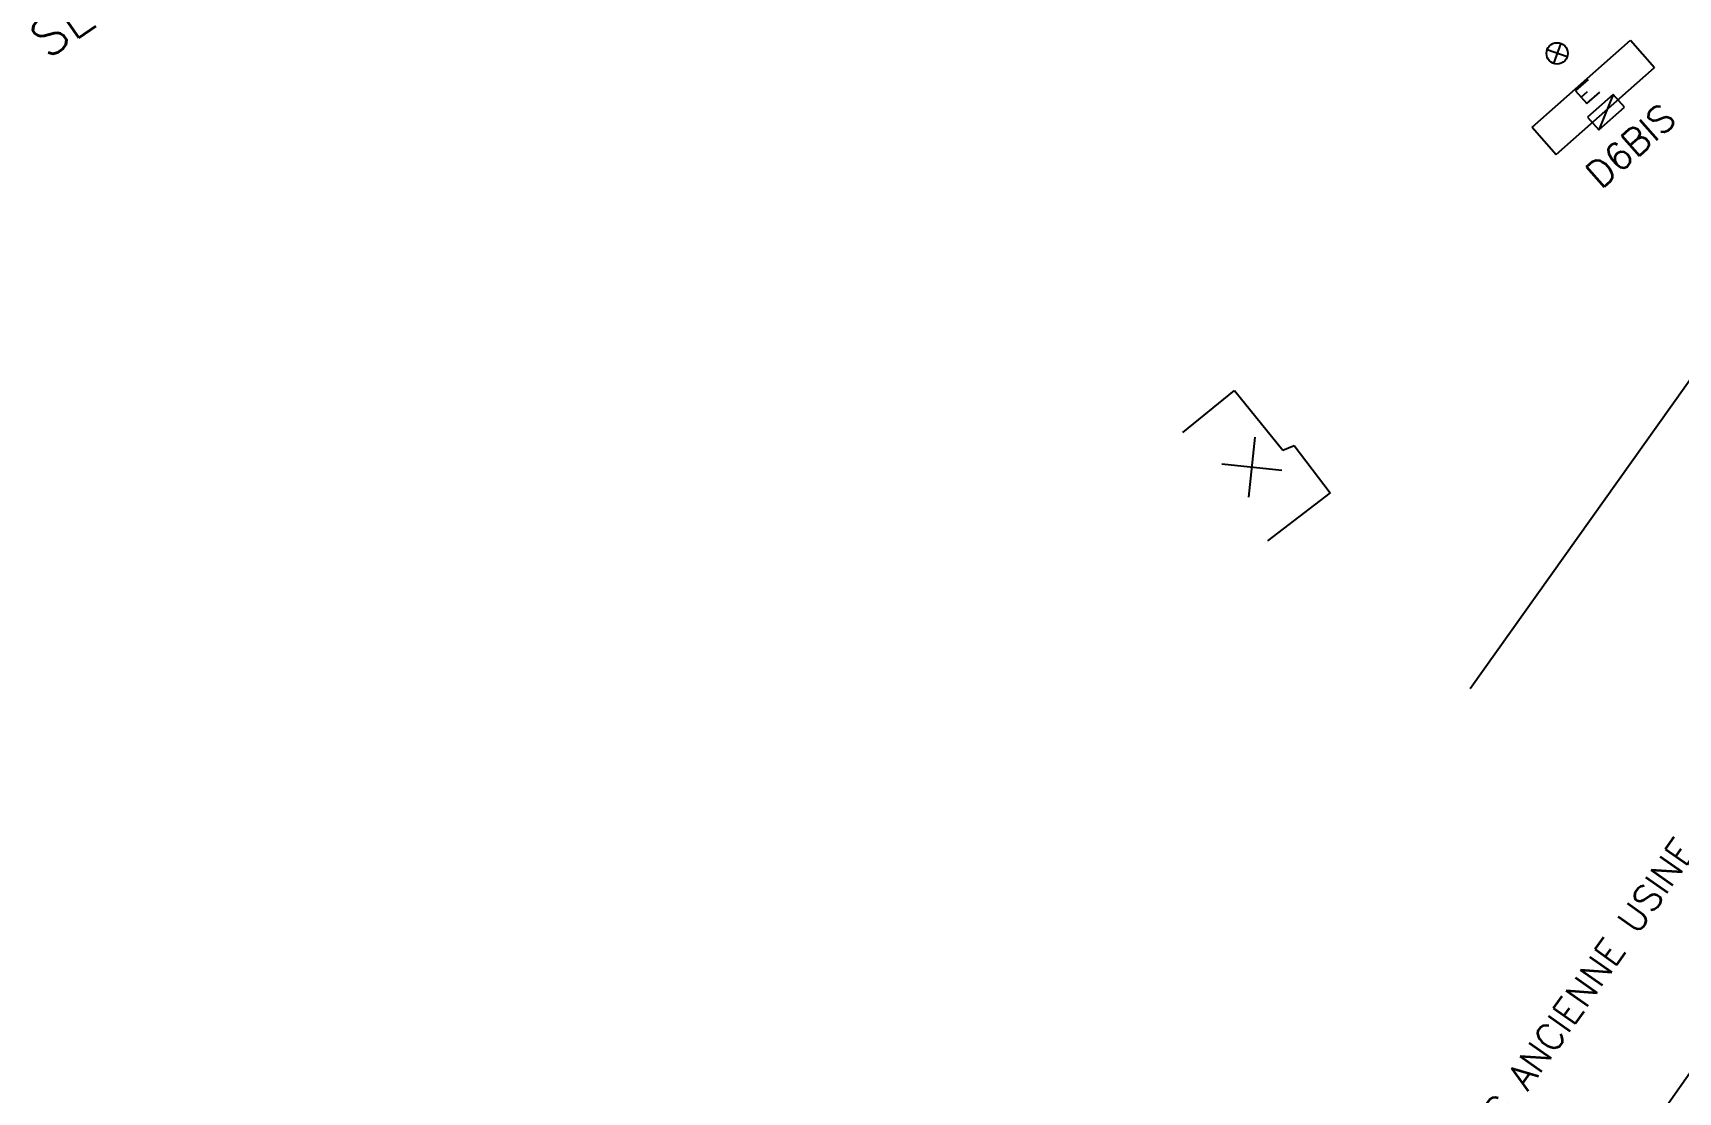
# Model space of a CAD drawing. Header units: millimetres. Extents: x 133000 to 134000, y 143000 to 144000.
# Drawn here: x 133508.3 to 133585.3, y 143619.9 to 143669.5 of the extents above; entities that cross this region are included whole.
import ezdxf
from ezdxf.enums import TextEntityAlignment as Align

# ---------------------------------------------------------------- set-up
doc = ezdxf.new("R2010")
doc.units = ezdxf.units.MM
doc.layers.get('0').update_dxf_attribs({"linetype": 'CONTINUOUS'})
for name, color, linetype in [('W0008', 7, 'CONTINUOUS'), ('W0100', 7, 'CONTINUOUS'), ('W0430', 7, 'CONTINUOUS'), ('W0469', 7, 'CONTINUOUS'), ('W0984', 7, 'CONTINUOUS'), ('W0989', 7, 'CONTINUOUS'), ('W0991', 7, 'CONTINUOUS')]:
    doc.layers.add(name, color=color, linetype=linetype)
doc.styles.get("Standard").update_dxf_attribs({"font": 'romans.shx', "width": 0.85})

# ---------------------------------------------------------------- blocks, each defined once
blk = doc.blocks.new('T469')
at = {"color": 0, "linetype": 'Continuous', "flags": 128}
for points in [[(-0.354, 0.354), (0.354, -0.354)], [(-0.354, -0.354), (0.354, 0.354)]]:
    blk.add_lwpolyline(points, dxfattribs=at)
at = {"color": 0, "linetype": 'Continuous'}
blk.add_circle((0, 0), 0.5, dxfattribs=at)
blk = doc.blocks.new('t991o')
at = {"color": 0, "linetype": 'Continuous'}
for p, q in [((-1, 1), (1, -1)), ((-1, -1), (1, 1))]:
    blk.add_line(p, q, dxfattribs=at)
blk = doc.blocks.new('T430')
at = {"flags": 128}
for points in [[(-0.4, 2.1), (0.4, 2.1)], [(-0.4, 2.1), (-0.4, 1.3)], [(-0.4, 1.7), (0, 1.7)], [(0.8, 0.8), (-0.8, 0.8)], [(-0.8, 0.8), (-0.8, 0)], [(0.8, 0.8), (-0.8, 0)], [(-0.4, 1.3), (0.4, 1.3)], [(0.8, 0), (0.8, 0.8)], [(-0.8, 0), (0.8, 0)]]:
    blk.add_lwpolyline(points, dxfattribs=at)

msp = doc.modelspace()

# ---------------------------------------------------------------- linework, layer by layer
at = {"layer": 'W0008', "flags": 128}
msp.add_lwpolyline([(133575.611, 143638.84), (133586.272, 143653.839)], dxfattribs=at)
at = {"layer": 'W0100'}
for p, q in [((133578.511, 143665.121), (133583.11, 143669.188)), ((133583.11, 143669.188), (133584.228, 143667.907)), ((133579.629, 143663.84), (133584.228, 143667.907)), ((133578.511, 143665.121), (133579.629, 143663.84)), ((133562.155, 143650.827), (133564.577, 143652.791)), ((133564.577, 143652.791), (133566.842, 143649.997)), ((133566.842, 143649.997), (133567.369, 143650.221)), ((133567.369, 143650.221), (133569.054, 143648)), ((133569.054, 143648), (133566.114, 143645.75))]:
    msp.add_line(p, q, dxfattribs=at)
msp.add_lwpolyline([(133594.359, 143630.027), (133591.868, 143629.358), (133554.115, 143575.636)], dxfattribs=at)

# ---------------------------------------------------------------- block references
at = {"layer": 'W0430', "rotation": 41.48301994526521}
msp.add_blockref('T430', (133582.228, 143665.517), dxfattribs=at)
at = {"layer": 'W0469', "rotation": 205.6001011988942}
msp.add_blockref('T469', (133579.675, 143668.573), dxfattribs=at)
at = {"layer": 'W0991', "rotation": 309.0310803756399}
msp.add_blockref('t991o', (133565.385, 143649.205), dxfattribs=at)

# ---------------------------------------------------------------- texts
at = {"layer": 'W0984'}
for s, rotation, p in [('D6BIS', 41.48302, (133583.114, 143664.246)), ('PARKING ANCIENNE USINE', 54.90233, (133579.469, 143622.719))]:
    msp.add_text(s, height=1.25, rotation=rotation, dxfattribs=at).set_placement(p, align=Align.MIDDLE)
at = {"layer": 'W0989'}
msp.add_text('SERVITUDE', height=1.75, rotation=34.62192, dxfattribs=at).set_placement((133513.579, 143672.49), align=Align.MIDDLE)

doc.saveas('drawing.dxf')
